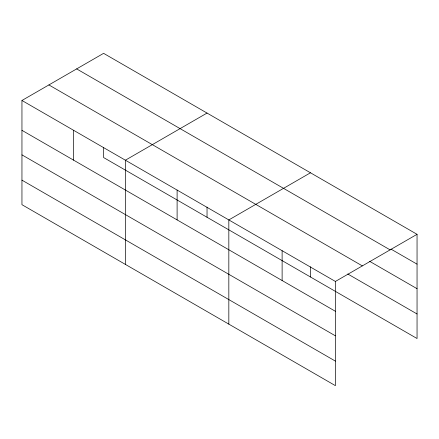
<?xml version="1.0" encoding="UTF-8"?>
<svg xmlns="http://www.w3.org/2000/svg" width="439" height="439" viewBox="0 0 439 439"><rect width="100%" height="100%" fill="white"/><g stroke="black" fill="none" stroke-linecap="round" stroke-linejoin="round"><path stroke-width="0.66" d="M335.401 335.835L335.401 281.454L21.95 100.482L21.95 204.684L335.401 385.656L335.401 335.835L21.95 154.863M103.599 147.323L103.599 157.546L417.05 338.518L417.05 234.316L103.599 53.344L21.95 100.482M207.038 113.064L125.389 160.202L125.389 264.404M310.477 172.785L228.829 219.923L228.829 324.125M335.401 281.454L417.05 234.316M391.001 249.116L417.05 264.157M76.655 68.901L390.106 249.873M369.682 261.348L417.05 288.697M48.894 84.93L362.345 265.897M347.776 273.985L417.05 313.978M21.95 130.328L335.401 311.295M21.95 180.149L335.401 361.116M310.477 266.764L310.477 276.987M282.118 250.691L282.118 280.532M207.038 207.043L207.038 217.267M177.109 190.065L177.109 219.906M73.67 130.345L73.67 160.186"/></g></svg>
